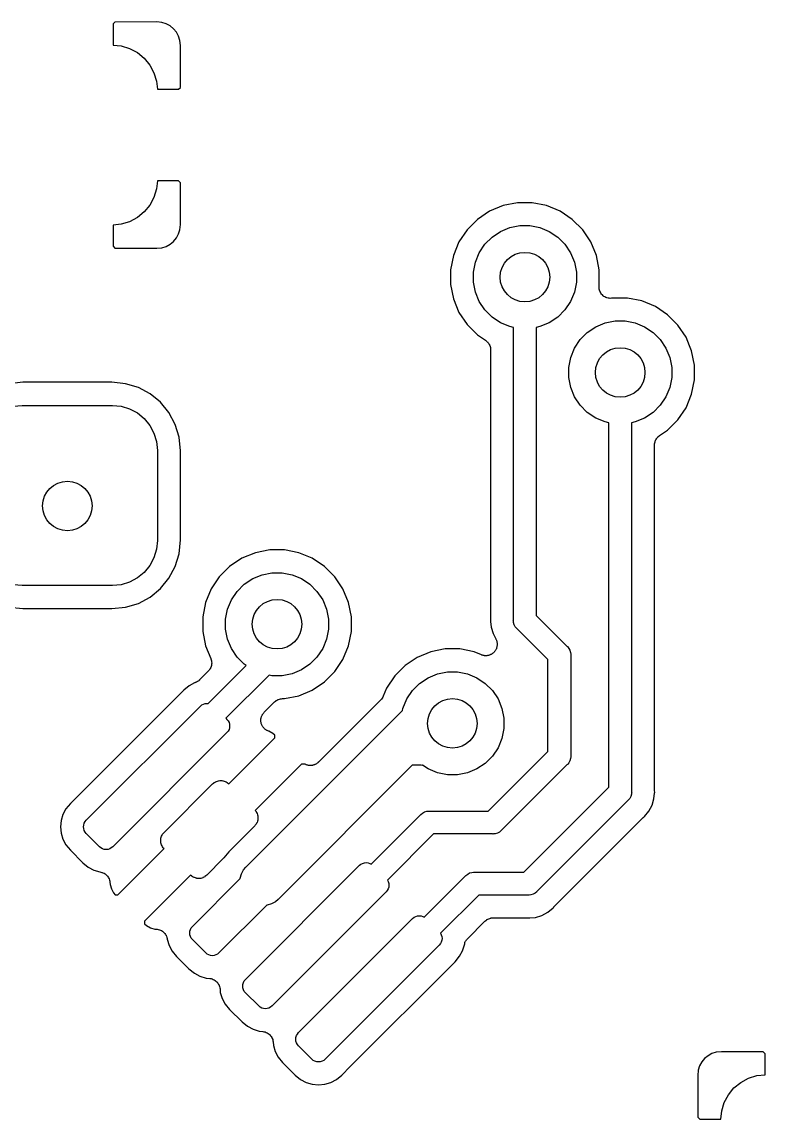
# Model space of a CAD drawing. Extents: x 176.5 to 204.5, y -115.6 to -87.6.
# Drawn here: x 182.2 to 187.15, y -102.25 to -94.95 of the extents above; entities that cross this region are included whole.
import ezdxf

# ---------------------------------------------------------------- set-up
doc = ezdxf.new("R2010")
doc.units = 0
doc.layers.add('BLACK', color=7, linetype='CONTINUOUS')

msp = doc.modelspace()

# ---------------------------------------------------------------- linework, layer by layer
at = {"layer": 'BLACK', "linetype": 'CONTINUOUS'}
for p, q in [((182.816, -94.9485), (182.804, -94.9611)), ((182.804, -94.9611), (182.804, -95.1015)), ((183.095, -94.9475), (182.816, -94.9485)), ((183.129, -94.9508), (183.095, -94.9475)), ((183.158, -94.9595), (183.129, -94.9508)), ((183.184, -94.9737), (183.158, -94.9595)), ((183.207, -94.9927), (183.184, -94.9737)), ((183.226, -95.0159), (183.207, -94.9927)), ((183.24, -95.0424), (183.226, -95.0159)), ((183.249, -95.0711), (183.24, -95.0424)), ((182.804, -95.1015), (182.858, -95.1068)), ((182.858, -95.1068), (182.914, -95.1238)), ((182.914, -95.1238), (182.966, -95.1516)), ((183.252, -95.1046), (183.249, -95.0711)), ((183.252, -95.3204), (183.252, -95.1046)), ((182.966, -95.1516), (183.011, -95.1889)), ((183.011, -95.1889), (183.048, -95.2343)), ((183.048, -95.2343), (183.076, -95.2862)), ((183.076, -95.2862), (183.093, -95.3425)), ((183.093, -95.3425), (183.099, -95.3962)), ((183.252, -95.3836), (183.252, -95.3204)), ((183.099, -95.3962), (183.239, -95.3962)), ((183.239, -95.3962), (183.252, -95.3836)), ((183.099, -96.0058), (183.093, -96.0595)), ((183.239, -96.0058), (183.099, -96.0058)), ((183.252, -96.0184), (183.239, -96.0058)), ((183.093, -96.0595), (183.076, -96.1158)), ((183.252, -96.2974), (183.252, -96.0184)), ((183.076, -96.1158), (183.048, -96.1677)), ((185.498, -96.1517), (185.403, -96.1707)), ((185.596, -96.1517), (185.498, -96.1517)), ((185.691, -96.1707), (185.596, -96.1517)), ((183.011, -96.2131), (182.966, -96.2504)), ((183.048, -96.1677), (183.011, -96.2131)), ((185.312, -96.2081), (185.231, -96.2623)), ((185.403, -96.1707), (185.312, -96.2081)), ((185.782, -96.2081), (185.691, -96.1707)), ((185.863, -96.2623), (185.782, -96.2081)), ((182.858, -96.2952), (182.804, -96.3005)), ((182.914, -96.2782), (182.858, -96.2952)), ((182.966, -96.2504), (182.914, -96.2782)), ((183.249, -96.3309), (183.252, -96.2974)), ((185.231, -96.2623), (185.162, -96.3313)), ((185.932, -96.3313), (185.863, -96.2623)), ((182.804, -96.3005), (182.804, -96.4409)), ((183.226, -96.3861), (183.24, -96.3596)), ((183.24, -96.3596), (183.249, -96.3309)), ((185.162, -96.3313), (185.108, -96.4124)), ((185.328, -96.3807), (185.385, -96.3431)), ((185.385, -96.3431), (185.447, -96.3173)), ((185.447, -96.3173), (185.513, -96.3041)), ((185.513, -96.3041), (185.581, -96.3041)), ((185.581, -96.3041), (185.647, -96.3173)), ((185.647, -96.3173), (185.709, -96.3431)), ((185.709, -96.3431), (185.766, -96.3807)), ((185.986, -96.4124), (185.932, -96.3313)), ((182.804, -96.4409), (182.816, -96.4535)), ((183.129, -96.4512), (183.158, -96.4425)), ((183.158, -96.4425), (183.184, -96.4283)), ((183.184, -96.4283), (183.207, -96.4093)), ((183.207, -96.4093), (183.226, -96.3861)), ((185.108, -96.4124), (185.071, -96.5025)), ((185.243, -96.4846), (185.281, -96.4284)), ((185.281, -96.4284), (185.328, -96.3807)), ((185.766, -96.3807), (185.813, -96.4284)), ((185.813, -96.4284), (185.851, -96.4846)), ((186.023, -96.5025), (185.986, -96.4124)), ((182.816, -96.4535), (183.095, -96.4545)), ((183.095, -96.4545), (183.129, -96.4512)), ((185.071, -96.5025), (185.052, -96.5982)), ((185.217, -96.547), (185.243, -96.4846)), ((185.851, -96.4846), (185.877, -96.547)), ((186.042, -96.5982), (186.023, -96.5025)), ((185.204, -96.6132), (185.217, -96.547)), ((185.877, -96.547), (185.89, -96.6132)), ((185.052, -96.5982), (185.052, -96.6958)), ((185.204, -96.6808), (185.204, -96.6132)), ((185.89, -96.6132), (185.89, -96.6808)), ((186.042, -96.6958), (186.042, -96.5982)), ((185.052, -96.6958), (185.071, -96.7915)), ((185.217, -96.747), (185.204, -96.6808)), ((185.89, -96.6808), (185.877, -96.747)), ((186.041, -96.7047), (186.042, -96.6974)), ((186.041, -96.7118), (186.041, -96.7047)), ((186.041, -96.712), (186.041, -96.7118)), ((186.041, -96.7122), (186.041, -96.712)), ((186.041, -96.7194), (186.041, -96.7122)), ((186.042, -96.7266), (186.041, -96.7194)), ((186.042, -96.6974), (186.042, -96.6958)), ((186.042, -96.7268), (186.042, -96.7266)), ((186.042, -96.727), (186.042, -96.7268)), ((186.044, -96.7339), (186.042, -96.727)), ((186.046, -96.7409), (186.044, -96.7339)), ((185.071, -96.7915), (185.108, -96.8816)), ((185.243, -96.8094), (185.217, -96.747)), ((185.281, -96.8656), (185.243, -96.8094)), ((185.851, -96.8094), (185.813, -96.8656)), ((185.877, -96.747), (185.851, -96.8094)), ((186.046, -96.7411), (186.046, -96.7409)), ((186.046, -96.7413), (186.046, -96.7411)), ((186.05, -96.7477), (186.046, -96.7413)), ((186.053, -96.7541), (186.05, -96.7477)), ((186.053, -96.7542), (186.053, -96.7541)), ((186.053, -96.7544), (186.053, -96.7542)), ((186.058, -96.76), (186.053, -96.7544)), ((186.062, -96.7657), (186.058, -96.76)), ((186.062, -96.7658), (186.062, -96.7657)), ((186.063, -96.7659), (186.062, -96.7658)), ((186.068, -96.7705), (186.063, -96.7659)), ((186.074, -96.7752), (186.068, -96.7705)), ((186.074, -96.7753), (186.074, -96.7752)), ((186.074, -96.7754), (186.074, -96.7753)), ((186.08, -96.7789), (186.074, -96.7754)), ((186.087, -96.7824), (186.08, -96.7789)), ((186.087, -96.7825), (186.087, -96.7824)), ((186.087, -96.7824), (186.087, -96.7824)), ((186.094, -96.7847), (186.087, -96.7825)), ((186.101, -96.7868), (186.094, -96.7847)), ((186.101, -96.7869), (186.101, -96.7868)), ((186.108, -96.7877), (186.101, -96.7869)), ((186.101, -96.7869), (186.101, -96.7869)), ((186.116, -96.7885), (186.108, -96.7877)), ((186.123, -96.7878), (186.116, -96.7885)), ((186.116, -96.7885), (186.116, -96.7885)), ((186.116, -96.7885), (186.116, -96.7885)), ((186.131, -96.7872), (186.123, -96.7878)), ((186.132, -96.787), (186.131, -96.7871)), ((186.131, -96.7871), (186.131, -96.7872)), ((186.131, -96.7872), (186.131, -96.7872)), ((186.131, -96.7872), (186.131, -96.7872)), ((186.133, -96.7867), (186.132, -96.787)), ((186.231, -96.7867), (186.133, -96.7867)), ((186.326, -96.8057), (186.231, -96.7867)), ((186.417, -96.8431), (186.326, -96.8057)), ((185.108, -96.8816), (185.162, -96.9627)), ((185.328, -96.9133), (185.281, -96.8656)), ((185.813, -96.8656), (185.766, -96.9133)), ((186.498, -96.8973), (186.417, -96.8431)), ((185.385, -96.9509), (185.328, -96.9133)), ((185.447, -96.9767), (185.385, -96.9509)), ((185.709, -96.9509), (185.647, -96.9767)), ((185.766, -96.9133), (185.709, -96.9509)), ((186.02, -96.9781), (186.082, -96.9523)), ((186.082, -96.9523), (186.148, -96.9391)), ((186.148, -96.9391), (186.216, -96.9391)), ((186.216, -96.9391), (186.282, -96.9523)), ((186.282, -96.9523), (186.344, -96.9781)), ((186.567, -96.9663), (186.498, -96.8973)), ((185.162, -96.9627), (185.231, -97.0317)), ((185.471, -96.9815), (185.447, -96.9767)), ((185.471, -98.9293), (185.471, -96.9815)), ((185.647, -96.9767), (185.623, -96.9815)), ((185.623, -96.9815), (185.623, -98.9014)), ((185.916, -97.0634), (185.963, -97.0157)), ((185.963, -97.0157), (186.02, -96.9781)), ((186.344, -96.9781), (186.401, -97.0157)), ((186.401, -97.0157), (186.448, -97.0634)), ((186.621, -97.0474), (186.567, -96.9663)), ((185.231, -97.0317), (185.285, -97.0673)), ((185.285, -97.0673), (185.285, -97.0675)), ((185.285, -97.0675), (185.285, -97.0675)), ((185.285, -97.0675), (185.285, -97.0675)), ((185.285, -97.0675), (185.285, -97.0679)), ((185.285, -97.0679), (185.291, -97.0725)), ((185.291, -97.0725), (185.296, -97.077)), ((185.296, -97.077), (185.297, -97.0773)), ((185.297, -97.0773), (185.297, -97.0775)), ((185.297, -97.0775), (185.301, -97.083)), ((185.301, -97.083), (185.306, -97.0885)), ((185.306, -97.0885), (185.306, -97.0888)), ((185.306, -97.0888), (185.306, -97.0891)), ((185.306, -97.0891), (185.309, -97.0954)), ((185.309, -97.0954), (185.313, -97.1016)), ((185.313, -97.1016), (185.313, -97.102)), ((185.313, -97.102), (185.313, -97.1023)), ((185.313, -97.1023), (185.315, -97.109)), ((185.878, -97.1196), (185.916, -97.0634)), ((186.448, -97.0634), (186.486, -97.1196)), ((186.644, -97.1042), (186.621, -97.0474)), ((185.315, -97.109), (185.317, -97.1159)), ((185.317, -97.1159), (185.317, -97.1162)), ((185.317, -97.1162), (185.317, -97.1166)), ((185.317, -97.1166), (185.318, -97.1236)), ((185.318, -97.1236), (185.318, -97.1307)), ((185.318, -97.1307), (185.318, -98.918)), ((185.852, -97.182), (185.878, -97.1196)), ((186.486, -97.1196), (186.512, -97.182)), ((186.658, -97.1375), (186.644, -97.1042)), ((186.677, -97.2332), (186.658, -97.1375)), ((185.839, -97.2482), (185.852, -97.182)), ((185.839, -97.3158), (185.839, -97.2482)), ((186.512, -97.182), (186.525, -97.2482)), ((186.525, -97.2482), (186.525, -97.3158)), ((186.677, -97.3308), (186.677, -97.2332)), ((185.852, -97.382), (185.839, -97.3158)), ((186.525, -97.3158), (186.512, -97.382)), ((182.203, -97.3475), (182.111, -97.3566)), ((182.795, -97.3475), (182.203, -97.3475)), ((182.887, -97.3566), (182.795, -97.3475)), ((182.972, -97.3824), (182.887, -97.3566)), ((183.051, -97.4242), (182.972, -97.3824)), ((185.878, -97.4444), (185.852, -97.382)), ((186.512, -97.382), (186.486, -97.4444)), ((186.658, -97.4265), (186.677, -97.3308)), ((183.119, -97.4806), (183.051, -97.4242)), ((185.916, -97.5006), (185.878, -97.4444)), ((186.486, -97.4444), (186.448, -97.5006)), ((186.621, -97.5166), (186.658, -97.4265)), ((182.14, -97.5068), (182.199, -97.501)), ((182.199, -97.501), (182.799, -97.501)), ((182.799, -97.501), (182.858, -97.5068)), ((182.858, -97.5068), (182.914, -97.5238)), ((182.914, -97.5238), (182.966, -97.5516)), ((183.176, -97.5493), (183.119, -97.4806)), ((185.963, -97.5483), (185.916, -97.5006)), ((186.448, -97.5006), (186.401, -97.5483)), ((186.567, -97.5977), (186.621, -97.5166)), ((182.966, -97.5516), (183.011, -97.5889)), ((183.011, -97.5889), (183.048, -97.6343)), ((183.218, -97.6276), (183.176, -97.5493)), ((186.02, -97.5859), (185.963, -97.5483)), ((186.082, -97.6117), (186.02, -97.5859)), ((186.106, -97.6165), (186.082, -97.6117)), ((186.282, -97.6117), (186.258, -97.6165)), ((186.344, -97.5859), (186.282, -97.6117)), ((186.401, -97.5483), (186.344, -97.5859)), ((186.498, -97.6667), (186.567, -97.5977)), ((183.048, -97.6343), (183.076, -97.6862)), ((183.076, -97.6862), (183.093, -97.7425)), ((183.243, -97.7126), (183.218, -97.6276)), ((186.106, -100.044), (186.106, -97.6165)), ((186.258, -97.6165), (186.258, -100.072)), ((186.444, -97.7023), (186.498, -97.6667)), ((183.093, -97.7425), (183.099, -97.801)), ((183.253, -97.8047), (183.243, -97.7126)), ((186.411, -97.7575), (186.412, -97.7506)), ((186.411, -97.7646), (186.411, -97.7575)), ((186.412, -97.7498), (186.414, -97.7431)), ((186.412, -97.7502), (186.412, -97.7498)), ((186.412, -97.7506), (186.412, -97.7502)), ((186.414, -97.7431), (186.416, -97.7363)), ((186.416, -97.7363), (186.417, -97.736)), ((186.417, -97.7357), (186.42, -97.7295)), ((186.417, -97.736), (186.417, -97.7357)), ((186.42, -97.7295), (186.424, -97.7232)), ((186.424, -97.7226), (186.428, -97.7172)), ((186.424, -97.723), (186.424, -97.7226)), ((186.424, -97.7232), (186.424, -97.723)), ((186.428, -97.7172), (186.433, -97.7117)), ((186.433, -97.7112), (186.439, -97.7068)), ((186.433, -97.7115), (186.433, -97.7112)), ((186.433, -97.7117), (186.433, -97.7115)), ((186.439, -97.7068), (186.444, -97.7023)), ((183.099, -97.801), (183.099, -98.401)), ((183.253, -98.3973), (183.253, -97.8047)), ((186.411, -97.7653), (186.411, -97.7646)), ((186.411, -97.7654), (186.411, -97.7653)), ((186.411, -97.7653), (186.411, -97.7653)), ((186.411, -97.7657), (186.411, -97.7654)), ((186.411, -100.061), (186.411, -97.7657)), ((183.099, -98.401), (183.093, -98.4595)), ((183.243, -98.4894), (183.253, -98.3973)), ((183.093, -98.4595), (183.076, -98.5158)), ((183.218, -98.5744), (183.243, -98.4894)), ((183.752, -98.4821), (183.661, -98.5195)), ((183.847, -98.4631), (183.752, -98.4821)), ((183.945, -98.4631), (183.847, -98.4631)), ((184.04, -98.4821), (183.945, -98.4631)), ((184.131, -98.5195), (184.04, -98.4821)), ((183.076, -98.5158), (183.048, -98.5677)), ((183.661, -98.5195), (183.58, -98.5737)), ((184.212, -98.5737), (184.131, -98.5195)), ((183.011, -98.6131), (182.966, -98.6504)), ((183.048, -98.5677), (183.011, -98.6131)), ((183.176, -98.6527), (183.218, -98.5744)), ((183.58, -98.5737), (183.511, -98.6427)), ((183.734, -98.6545), (183.796, -98.6287)), ((183.796, -98.6287), (183.862, -98.6155)), ((183.862, -98.6155), (183.93, -98.6155)), ((183.93, -98.6155), (183.996, -98.6287)), ((183.996, -98.6287), (184.058, -98.6545)), ((184.281, -98.6427), (184.212, -98.5737)), ((182.199, -98.701), (182.14, -98.6952)), ((182.799, -98.701), (182.199, -98.701)), ((182.858, -98.6952), (182.799, -98.701)), ((182.914, -98.6782), (182.858, -98.6952)), ((182.966, -98.6504), (182.914, -98.6782)), ((183.119, -98.7214), (183.176, -98.6527)), ((183.511, -98.6427), (183.457, -98.7238)), ((183.63, -98.7398), (183.677, -98.6921)), ((183.677, -98.6921), (183.734, -98.6545)), ((184.058, -98.6545), (184.115, -98.6921)), ((184.115, -98.6921), (184.162, -98.7398)), ((184.335, -98.7238), (184.281, -98.6427)), ((182.972, -98.8196), (183.051, -98.7778)), ((183.051, -98.7778), (183.119, -98.7214)), ((183.457, -98.7238), (183.42, -98.8139)), ((183.592, -98.796), (183.63, -98.7398)), ((184.162, -98.7398), (184.2, -98.796)), ((184.372, -98.8139), (184.335, -98.7238)), ((182.111, -98.8454), (182.203, -98.8545)), ((182.203, -98.8545), (182.795, -98.8545)), ((182.795, -98.8545), (182.887, -98.8454)), ((182.887, -98.8454), (182.972, -98.8196)), ((183.42, -98.8139), (183.401, -98.9096)), ((183.566, -98.8584), (183.592, -98.796)), ((184.2, -98.796), (184.226, -98.8584)), ((184.391, -98.9096), (184.372, -98.8139)), ((183.401, -98.9096), (183.401, -99.0072)), ((183.553, -98.9246), (183.566, -98.8584)), ((183.553, -98.9922), (183.553, -98.9246)), ((184.226, -98.8584), (184.239, -98.9246)), ((184.239, -98.9246), (184.239, -98.9922)), ((184.391, -99.0072), (184.391, -98.9096)), ((185.318, -98.9255), (185.317, -98.933)), ((185.318, -98.918), (185.318, -98.9191)), ((185.318, -98.9191), (185.318, -98.9223)), ((185.318, -98.9223), (185.318, -98.9255)), ((185.47, -98.933), (185.471, -98.9293)), ((185.623, -98.9014), (185.827, -99.1051)), ((183.566, -99.0584), (183.553, -98.9922)), ((184.239, -98.9922), (184.226, -99.0584)), ((185.317, -98.933), (185.318, -98.9405)), ((185.318, -98.9405), (185.318, -98.9406)), ((185.318, -98.9406), (185.322, -98.9778)), ((185.322, -98.9778), (185.335, -99.0209)), ((185.471, -98.9367), (185.47, -98.933)), ((185.472, -98.9479), (185.471, -98.9367)), ((185.471, -98.9367), (185.471, -98.9367)), ((185.476, -98.9623), (185.472, -98.9479)), ((185.483, -98.9755), (185.476, -98.9623)), ((185.493, -98.9871), (185.483, -98.9755)), ((185.496, -98.9895), (185.493, -98.9871)), ((185.699, -99.1932), (185.496, -98.9895)), ((183.401, -99.0072), (183.42, -99.1029)), ((183.592, -99.1208), (183.566, -99.0584)), ((184.226, -99.0584), (184.2, -99.1208)), ((184.372, -99.1029), (184.391, -99.0072)), ((185.335, -99.0209), (185.354, -99.0563)), ((185.354, -99.0563), (185.354, -99.0572)), ((185.354, -99.0572), (185.356, -99.0606)), ((185.356, -99.0606), (185.357, -99.0638)), ((185.357, -99.0638), (185.358, -99.0675)), ((185.358, -99.0675), (185.36, -99.071)), ((185.36, -99.071), (185.36, -99.0746)), ((185.36, -99.0746), (185.361, -99.0781)), ((183.42, -99.1029), (183.455, -99.1876)), ((183.63, -99.177), (183.592, -99.1208)), ((184.2, -99.1208), (184.162, -99.177)), ((184.335, -99.193), (184.372, -99.1029)), ((184.92, -99.1425), (184.83, -99.1799)), ((185.016, -99.1235), (184.92, -99.1425)), ((185.113, -99.1235), (185.016, -99.1235)), ((185.209, -99.1425), (185.113, -99.1235)), ((185.257, -99.1626), (185.209, -99.1425)), ((185.337, -99.1488), (185.334, -99.1515)), ((185.34, -99.1464), (185.337, -99.1488)), ((185.342, -99.1436), (185.34, -99.1464)), ((185.345, -99.1411), (185.342, -99.1436)), ((185.347, -99.1379), (185.345, -99.1411)), ((185.35, -99.1349), (185.347, -99.1379)), ((185.351, -99.1317), (185.35, -99.1349)), ((185.353, -99.1288), (185.351, -99.1317)), ((185.355, -99.1252), (185.353, -99.1288)), ((185.357, -99.1219), (185.355, -99.1252)), ((185.358, -99.1184), (185.357, -99.1219)), ((185.359, -99.1151), (185.358, -99.1184)), ((185.36, -99.1113), (185.359, -99.1151)), ((185.361, -99.1077), (185.36, -99.1113)), ((185.361, -99.0781), (185.362, -99.0819)), ((185.362, -99.1005), (185.361, -99.1041)), ((185.361, -99.1041), (185.361, -99.1077)), ((185.362, -99.0819), (185.362, -99.0857)), ((185.362, -99.0857), (185.362, -99.0893)), ((185.362, -99.0893), (185.363, -99.0929)), ((185.363, -99.0929), (185.362, -99.0967)), ((185.362, -99.0967), (185.362, -99.1005)), ((185.827, -99.1051), (185.83, -99.1075)), ((185.83, -99.1075), (185.839, -99.1191)), ((185.839, -99.1191), (185.846, -99.1323)), ((185.846, -99.1323), (185.851, -99.1467)), ((185.851, -99.1467), (185.852, -99.1579)), ((183.455, -99.1876), (183.455, -99.1879)), ((183.455, -99.1879), (183.455, -99.1879)), ((183.455, -99.1879), (183.455, -99.188)), ((183.455, -99.188), (183.455, -99.1886)), ((183.455, -99.1886), (183.457, -99.1954)), ((183.457, -99.1954), (183.459, -99.2022)), ((183.459, -99.2022), (183.459, -99.2025)), ((183.459, -99.2025), (183.459, -99.2028)), ((183.459, -99.2028), (183.46, -99.2099)), ((183.46, -99.2099), (183.461, -99.217)), ((183.461, -99.2177), (183.46, -99.2247)), ((183.461, -99.217), (183.461, -99.2173)), ((183.461, -99.2173), (183.461, -99.2177)), ((183.677, -99.2247), (183.63, -99.177)), ((184.162, -99.177), (184.115, -99.2247)), ((184.281, -99.2741), (184.335, -99.193)), ((184.83, -99.1799), (184.749, -99.2341)), ((185.261, -99.1637), (185.257, -99.1626)), ((185.264, -99.165), (185.261, -99.1637)), ((185.268, -99.1658), (185.264, -99.165)), ((185.272, -99.1669), (185.268, -99.1658)), ((185.275, -99.1673), (185.272, -99.1669)), ((185.279, -99.168), (185.275, -99.1673)), ((185.283, -99.168), (185.279, -99.168)), ((185.286, -99.1684), (185.283, -99.168)), ((185.29, -99.1681), (185.286, -99.1684)), ((185.294, -99.1681), (185.29, -99.1681)), ((185.297, -99.1673), (185.294, -99.1681)), ((185.301, -99.167), (185.297, -99.1673)), ((185.305, -99.1659), (185.301, -99.167)), ((185.308, -99.1653), (185.305, -99.1659)), ((185.312, -99.1638), (185.308, -99.1653)), ((185.315, -99.1627), (185.312, -99.1638)), ((185.319, -99.161), (185.315, -99.1627)), ((185.322, -99.1597), (185.319, -99.161)), ((185.325, -99.1575), (185.322, -99.1597)), ((185.329, -99.1557), (185.325, -99.1575)), ((185.331, -99.1535), (185.329, -99.1557)), ((185.334, -99.1515), (185.331, -99.1535)), ((185.699, -99.8069), (185.699, -99.1932)), ((185.852, -99.1579), (185.852, -99.1616)), ((185.852, -99.1616), (185.852, -99.1653)), ((185.852, -99.1653), (185.852, -99.8348)), ((183.438, -99.2706), (183.379, -99.3295)), ((183.438, -99.4863), (183.691, -99.2337)), ((183.443, -99.2651), (183.438, -99.2706)), ((183.447, -99.2597), (183.443, -99.2651)), ((183.448, -99.2594), (183.447, -99.2597)), ((183.451, -99.2528), (183.448, -99.2591)), ((183.448, -99.2591), (183.448, -99.2594)), ((183.455, -99.2466), (183.451, -99.2528)), ((183.457, -99.2392), (183.455, -99.246)), ((183.455, -99.246), (183.455, -99.2463)), ((183.455, -99.2463), (183.455, -99.2466)), ((183.459, -99.2324), (183.457, -99.2392)), ((183.46, -99.2247), (183.459, -99.2318)), ((183.459, -99.2318), (183.459, -99.2321)), ((183.459, -99.2321), (183.459, -99.2324)), ((183.691, -99.2337), (183.677, -99.2247)), ((183.996, -99.2881), (183.93, -99.3013)), ((184.058, -99.2623), (183.996, -99.2881)), ((184.115, -99.2247), (184.058, -99.2623)), ((184.212, -99.3431), (184.281, -99.2741)), ((184.749, -99.2341), (184.68, -99.3031)), ((184.902, -99.3149), (184.964, -99.2891)), ((184.964, -99.2891), (185.031, -99.2759)), ((185.031, -99.2759), (185.098, -99.2759)), ((185.098, -99.2759), (185.164, -99.2891)), ((185.164, -99.2891), (185.227, -99.3149)), ((183.347, -99.3488), (183.31, -99.3687)), ((183.348, -99.3485), (183.347, -99.3488)), ((183.351, -99.3473), (183.348, -99.3485)), ((183.354, -99.3464), (183.351, -99.3473)), ((183.358, -99.3445), (183.354, -99.3464)), ((183.361, -99.3429), (183.358, -99.3445)), ((183.364, -99.341), (183.361, -99.3429)), ((183.367, -99.3395), (183.364, -99.341)), ((183.37, -99.3369), (183.367, -99.3395)), ((183.374, -99.3346), (183.37, -99.3369)), ((183.376, -99.3323), (183.374, -99.3346)), ((183.379, -99.3302), (183.376, -99.3323)), ((183.379, -99.3295), (183.379, -99.3302)), ((183.843, -99.2974), (183.555, -99.5851)), ((183.862, -99.3013), (183.843, -99.2974)), ((183.93, -99.3013), (183.862, -99.3013)), ((184.131, -99.3973), (184.212, -99.3431)), ((184.68, -99.3031), (184.625, -99.3842)), ((184.798, -99.4002), (184.846, -99.3525)), ((184.846, -99.3525), (184.902, -99.3149)), ((185.227, -99.3149), (185.283, -99.3525)), ((185.283, -99.3525), (185.331, -99.4002)), ((183.274, -99.3979), (182.519, -100.153)), ((183.31, -99.3687), (183.274, -99.3979)), ((183.945, -99.4537), (184.04, -99.4347)), ((184.04, -99.4347), (184.131, -99.3973)), ((184.603, -99.4382), (184.6, -99.4443)), ((184.625, -99.3842), (184.603, -99.4373)), ((184.603, -99.4373), (184.603, -99.4374)), ((184.603, -99.4374), (184.603, -99.4374)), ((184.603, -99.4374), (184.603, -99.4374)), ((184.603, -99.4374), (184.603, -99.4382)), ((184.761, -99.4564), (184.798, -99.4002)), ((185.331, -99.4002), (185.368, -99.4564)), ((182.625, -100.264), (183.385, -99.5038)), ((183.385, -99.5038), (183.395, -99.496)), ((183.395, -99.496), (183.405, -99.4903)), ((183.405, -99.4903), (183.417, -99.4867)), ((183.417, -99.4867), (183.429, -99.4855)), ((183.429, -99.4855), (183.438, -99.4863)), ((183.81, -99.5451), (183.879, -99.476)), ((183.879, -99.476), (183.88, -99.4758)), ((183.88, -99.4753), (183.886, -99.4708)), ((183.88, -99.4758), (183.88, -99.4753)), ((183.88, -99.4758), (183.88, -99.4758)), ((183.88, -99.4758), (183.88, -99.4758)), ((183.886, -99.4708), (183.891, -99.4664)), ((183.891, -99.4664), (183.892, -99.4662)), ((183.892, -99.466), (183.898, -99.4627)), ((183.892, -99.4662), (183.892, -99.466)), ((183.898, -99.4627), (183.904, -99.4595)), ((183.904, -99.4595), (183.905, -99.4593)), ((183.905, -99.4592), (183.912, -99.4572)), ((183.905, -99.4593), (183.905, -99.4592)), ((183.912, -99.4572), (183.919, -99.4552)), ((183.919, -99.455), (183.926, -99.4544)), ((183.919, -99.4551), (183.919, -99.455)), ((183.919, -99.4552), (183.919, -99.4551)), ((183.926, -99.4544), (183.933, -99.4537)), ((183.933, -99.4537), (183.945, -99.4537)), ((184.587, -99.462), (184.172, -99.8774)), ((184.591, -99.4566), (184.587, -99.462)), ((184.596, -99.4513), (184.591, -99.4566)), ((184.6, -99.4443), (184.596, -99.4505)), ((184.596, -99.4505), (184.596, -99.4508)), ((184.596, -99.4508), (184.596, -99.4513)), ((184.735, -99.5188), (184.761, -99.4564)), ((185.368, -99.4564), (185.394, -99.5188)), ((183.555, -99.5851), (183.562, -99.5922)), ((183.688, -100.577), (184.732, -99.5325)), ((183.789, -99.5874), (183.79, -99.5839)), ((183.789, -99.5909), (183.789, -99.5874)), ((183.79, -99.5839), (183.791, -99.5801)), ((183.791, -99.5801), (183.792, -99.5763)), ((183.792, -99.5763), (183.793, -99.5731)), ((183.793, -99.5731), (183.794, -99.5697)), ((183.794, -99.5697), (183.796, -99.5662)), ((183.796, -99.5662), (183.797, -99.5626)), ((183.797, -99.5626), (183.799, -99.5597)), ((183.799, -99.5597), (183.801, -99.5566)), ((183.801, -99.5566), (183.803, -99.5535)), ((183.803, -99.5535), (183.806, -99.5503)), ((183.806, -99.5503), (183.808, -99.5478)), ((183.808, -99.5478), (183.81, -99.5451)), ((184.732, -99.5325), (184.735, -99.5188)), ((185.394, -99.5188), (185.407, -99.585)), ((185.407, -99.585), (185.407, -99.6526)), ((183.562, -99.5922), (183.57, -99.6017)), ((183.57, -99.6017), (183.576, -99.6125)), ((183.576, -99.6603), (183.57, -99.6711)), ((183.576, -99.6125), (183.579, -99.6242)), ((183.579, -99.6486), (183.576, -99.6603)), ((183.579, -99.6242), (183.58, -99.6364)), ((183.58, -99.6364), (183.579, -99.6486)), ((183.788, -99.5948), (183.789, -99.5909)), ((183.788, -99.5987), (183.788, -99.5948)), ((183.788, -99.6022), (183.788, -99.5987)), ((183.788, -99.6058), (183.788, -99.6022)), ((183.789, -99.6096), (183.788, -99.6058)), ((183.79, -99.6135), (183.789, -99.6096)), ((183.791, -99.6169), (183.79, -99.6135)), ((183.791, -99.6204), (183.791, -99.6169)), ((183.793, -99.624), (183.791, -99.6204)), ((183.794, -99.6277), (183.793, -99.624)), ((183.795, -99.6309), (183.794, -99.6277)), ((183.797, -99.6342), (183.795, -99.6309)), ((183.799, -99.6374), (183.797, -99.6342)), ((183.801, -99.6409), (183.799, -99.6374)), ((183.803, -99.6437), (183.801, -99.6409)), ((183.805, -99.6466), (183.803, -99.6437)), ((183.808, -99.6494), (183.805, -99.6466)), ((183.81, -99.6525), (183.808, -99.6494)), ((183.813, -99.6547), (183.81, -99.6525)), ((183.815, -99.6573), (183.813, -99.6547)), ((183.818, -99.6595), (183.815, -99.6573)), ((183.821, -99.662), (183.818, -99.6595)), ((185.407, -99.6526), (185.394, -99.7188)), ((183.562, -99.6806), (182.802, -100.441)), ((183.57, -99.6711), (183.562, -99.6806)), ((183.574, -100.022), (183.882, -99.7142)), ((183.825, -99.6637), (183.821, -99.662)), ((183.828, -99.6657), (183.825, -99.6637)), ((183.831, -99.6672), (183.828, -99.6657)), ((183.835, -99.6691), (183.831, -99.6672)), ((183.838, -99.6701), (183.835, -99.6691)), ((183.841, -99.6716), (183.838, -99.6701)), ((183.842, -99.6717), (183.841, -99.6716)), ((183.868, -99.6858), (183.842, -99.6717)), ((183.882, -99.6972), (183.868, -99.6858)), ((183.882, -99.7142), (183.882, -99.6972)), ((185.394, -99.7188), (185.368, -99.7812)), ((185.368, -99.7812), (185.331, -99.8374)), ((184.171, -99.8781), (184.167, -99.8812)), ((184.172, -99.8774), (184.171, -99.8781)), ((185.331, -99.8374), (185.283, -99.8851)), ((185.303, -100.203), (185.699, -99.8069)), ((185.841, -99.877), (185.839, -99.8811)), ((185.846, -99.8678), (185.841, -99.877)), ((185.851, -99.8534), (185.846, -99.8678)), ((185.852, -99.8422), (185.851, -99.8534)), ((185.852, -99.8348), (185.852, -99.8385)), ((185.852, -99.8385), (185.852, -99.8422)), ((185.852, -99.8422), (185.852, -99.8422)), ((184.059, -99.891), (183.751, -100.199)), ((184.797, -99.8982), (183.903, -100.792)), ((184.083, -99.891), (184.059, -99.891)), ((184.084, -99.8913), (184.083, -99.891)), ((184.088, -99.8937), (184.084, -99.8913)), ((184.09, -99.8944), (184.088, -99.8937)), ((184.093, -99.8954), (184.09, -99.8944)), ((184.097, -99.8966), (184.093, -99.8954)), ((184.102, -99.8981), (184.097, -99.8966)), ((184.105, -99.8984), (184.102, -99.8981)), ((184.107, -99.899), (184.105, -99.8984)), ((184.112, -99.8992), (184.107, -99.899)), ((184.117, -99.8997), (184.112, -99.8992)), ((184.119, -99.8995), (184.117, -99.8997)), ((184.122, -99.8996), (184.119, -99.8995)), ((184.127, -99.8988), (184.122, -99.8996)), ((184.132, -99.8984), (184.127, -99.8988)), ((184.134, -99.8977), (184.132, -99.8984)), ((184.137, -99.8973), (184.134, -99.8977)), ((184.141, -99.8956), (184.137, -99.8973)), ((184.146, -99.8943), (184.141, -99.8956)), ((184.148, -99.8931), (184.146, -99.8943)), ((184.151, -99.8923), (184.148, -99.8931)), ((184.155, -99.8897), (184.151, -99.8923)), ((184.159, -99.8874), (184.155, -99.8897)), ((184.161, -99.8859), (184.159, -99.8874)), ((184.163, -99.8846), (184.161, -99.8859)), ((184.167, -99.8812), (184.163, -99.8846)), ((184.857, -99.8982), (184.797, -99.8982)), ((184.861, -99.8986), (184.857, -99.8982)), ((184.865, -99.8982), (184.861, -99.8986)), ((184.902, -99.9227), (184.865, -99.8982)), ((184.865, -99.8982), (184.865, -99.8982)), ((184.865, -99.8982), (184.865, -99.8982)), ((184.964, -99.9485), (184.902, -99.9227)), ((185.031, -99.9617), (184.964, -99.9485)), ((185.164, -99.9485), (185.098, -99.9617)), ((185.227, -99.9227), (185.164, -99.9485)), ((185.283, -99.8851), (185.227, -99.9227)), ((185.827, -99.895), (185.391, -100.33)), ((185.83, -99.8927), (185.827, -99.895)), ((185.832, -99.8895), (185.83, -99.8927)), ((185.839, -99.8811), (185.832, -99.8895)), ((183.143, -100.345), (183.466, -100.022)), ((183.466, -100.022), (183.467, -100.022)), ((183.467, -100.021), (183.473, -100.017)), ((183.467, -100.022), (183.467, -100.021)), ((183.467, -100.022), (183.467, -100.022)), ((183.467, -100.022), (183.467, -100.022)), ((183.473, -100.017), (183.478, -100.012)), ((183.478, -100.012), (183.479, -100.012)), ((183.479, -100.012), (183.485, -100.009)), ((183.479, -100.012), (183.479, -100.012)), ((183.485, -100.009), (183.492, -100.005)), ((183.492, -100.005), (183.499, -100.003)), ((183.492, -100.005), (183.492, -100.005)), ((183.492, -100.005), (183.492, -100.005)), ((183.499, -100.003), (183.506, -100.001)), ((183.506, -100.001), (183.514, -100)), ((183.506, -100.001), (183.506, -100.001)), ((183.506, -100.001), (183.506, -100.001)), ((183.514, -100), (183.521, -99.9996)), ((183.521, -99.9996), (183.521, -99.9996)), ((183.521, -99.9996), (183.521, -99.9996)), ((183.521, -99.9996), (183.528, -100)), ((183.528, -100), (183.535, -100.001)), ((183.535, -100.001), (183.536, -100.001)), ((183.536, -100.001), (183.536, -100.001)), ((183.536, -100.001), (183.543, -100.003)), ((183.543, -100.003), (183.55, -100.005)), ((183.55, -100.005), (183.55, -100.006)), ((183.55, -100.006), (183.55, -100.006)), ((183.55, -100.006), (183.556, -100.009)), ((183.556, -100.009), (183.563, -100.012)), ((183.563, -100.012), (183.563, -100.013)), ((183.563, -100.013), (183.563, -100.013)), ((183.563, -100.013), (183.569, -100.017)), ((183.569, -100.017), (183.574, -100.022)), ((185.098, -99.9617), (185.031, -99.9617)), ((185.541, -100.609), (186.106, -100.044)), ((186.257, -100.091), (186.253, -100.105)), ((186.258, -100.08), (186.257, -100.091)), ((186.258, -100.072), (186.259, -100.076)), ((186.259, -100.076), (186.258, -100.08)), ((186.258, -100.08), (186.258, -100.08)), ((186.407, -100.121), (186.411, -100.083)), ((186.411, -100.064), (186.411, -100.061)), ((186.411, -100.067), (186.411, -100.064)), ((186.411, -100.069), (186.411, -100.067)), ((186.412, -100.076), (186.411, -100.069)), ((186.411, -100.083), (186.412, -100.076)), ((186.411, -100.083), (186.411, -100.083)), ((182.519, -100.153), (182.49, -100.188)), ((186.233, -100.133), (185.629, -100.737)), ((186.236, -100.13), (186.233, -100.133)), ((186.246, -100.119), (186.236, -100.13)), ((186.253, -100.105), (186.246, -100.119)), ((186.373, -100.204), (186.394, -100.164)), ((186.394, -100.164), (186.407, -100.121)), ((182.47, -100.226), (182.458, -100.266)), ((182.49, -100.188), (182.47, -100.226)), ((183.751, -100.199), (183.752, -100.201)), ((183.752, -100.201), (183.756, -100.206)), ((183.756, -100.206), (183.757, -100.207)), ((183.757, -100.207), (183.757, -100.207)), ((183.757, -100.207), (183.76, -100.213)), ((183.76, -100.213), (183.763, -100.22)), ((183.763, -100.22), (183.764, -100.22)), ((183.764, -100.22), (183.764, -100.22)), ((183.764, -100.22), (183.766, -100.227)), ((183.766, -100.227), (183.768, -100.234)), ((183.768, -100.234), (183.768, -100.234)), ((183.768, -100.234), (183.768, -100.234)), ((183.768, -100.234), (183.768, -100.241)), ((183.768, -100.241), (183.769, -100.249)), ((184.523, -100.556), (184.851, -100.228)), ((184.851, -100.228), (184.854, -100.225)), ((184.854, -100.225), (184.865, -100.216)), ((184.865, -100.216), (184.879, -100.208)), ((184.879, -100.208), (184.893, -100.204)), ((184.893, -100.204), (184.904, -100.203)), ((184.904, -100.203), (184.904, -100.203)), ((184.904, -100.203), (184.908, -100.203)), ((184.908, -100.203), (184.912, -100.203)), ((184.912, -100.203), (185.303, -100.203)), ((186.334, -100.247), (186.336, -100.245)), ((186.336, -100.245), (186.339, -100.243)), ((186.339, -100.243), (186.344, -100.238)), ((186.344, -100.238), (186.373, -100.204)), ((182.458, -100.266), (182.454, -100.308)), ((182.454, -100.308), (182.458, -100.35)), ((182.607, -100.308), (182.608, -100.296)), ((182.608, -100.32), (182.607, -100.308)), ((182.608, -100.296), (182.612, -100.284)), ((182.612, -100.284), (182.617, -100.273)), ((182.617, -100.273), (182.625, -100.264)), ((183.747, -100.302), (183.575, -100.474)), ((183.751, -100.297), (183.747, -100.302)), ((183.756, -100.291), (183.751, -100.297)), ((183.76, -100.284), (183.756, -100.291)), ((183.756, -100.291), (183.756, -100.291)), ((183.756, -100.291), (183.756, -100.291)), ((183.763, -100.278), (183.76, -100.284)), ((183.765, -100.271), (183.763, -100.278)), ((183.763, -100.278), (183.763, -100.278)), ((183.763, -100.278), (183.763, -100.278)), ((183.767, -100.264), (183.765, -100.271)), ((183.768, -100.263), (183.767, -100.264)), ((183.767, -100.264), (183.767, -100.264)), ((183.769, -100.249), (183.768, -100.256)), ((183.768, -100.256), (183.768, -100.263)), ((183.769, -100.249), (183.769, -100.249)), ((183.769, -100.249), (183.769, -100.249)), ((185.745, -100.837), (186.333, -100.248)), ((186.333, -100.248), (186.334, -100.247)), ((182.458, -100.35), (182.47, -100.391)), ((182.47, -100.391), (182.49, -100.428)), ((182.612, -100.332), (182.608, -100.32)), ((182.617, -100.343), (182.612, -100.332)), ((182.625, -100.352), (182.617, -100.343)), ((182.713, -100.441), (182.625, -100.352)), ((183.121, -100.398), (183.122, -100.391)), ((183.122, -100.383), (183.125, -100.377)), ((183.122, -100.384), (183.122, -100.383)), ((183.122, -100.391), (183.122, -100.384)), ((183.122, -100.384), (183.122, -100.384)), ((183.125, -100.377), (183.127, -100.37)), ((183.127, -100.369), (183.13, -100.363)), ((183.127, -100.37), (183.127, -100.369)), ((183.127, -100.37), (183.127, -100.37)), ((183.13, -100.363), (183.134, -100.357)), ((183.134, -100.356), (183.139, -100.351)), ((183.134, -100.357), (183.134, -100.356)), ((183.134, -100.356), (183.134, -100.356)), ((183.139, -100.351), (183.143, -100.345)), ((184.939, -100.355), (184.631, -100.664)), ((185.331, -100.355), (184.939, -100.355)), ((185.335, -100.356), (185.331, -100.355)), ((185.339, -100.355), (185.335, -100.356)), ((185.35, -100.354), (185.339, -100.355)), ((185.339, -100.355), (185.339, -100.355)), ((185.364, -100.35), (185.35, -100.354)), ((185.377, -100.343), (185.364, -100.35)), ((185.389, -100.333), (185.377, -100.343)), ((185.391, -100.33), (185.389, -100.333)), ((182.49, -100.428), (182.519, -100.464)), ((182.519, -100.464), (182.602, -100.547)), ((182.723, -100.448), (182.713, -100.441)), ((182.734, -100.454), (182.723, -100.448)), ((182.745, -100.458), (182.734, -100.454)), ((182.758, -100.459), (182.745, -100.458)), ((182.77, -100.458), (182.758, -100.459)), ((182.782, -100.454), (182.77, -100.458)), ((182.792, -100.448), (182.782, -100.454)), ((182.802, -100.441), (182.792, -100.448)), ((182.836, -100.761), (183.143, -100.453)), ((183.121, -100.399), (183.121, -100.398)), ((183.122, -100.406), (183.121, -100.399)), ((183.121, -100.399), (183.121, -100.399)), ((183.122, -100.413), (183.122, -100.406)), ((183.122, -100.414), (183.122, -100.413)), ((183.122, -100.413), (183.122, -100.413)), ((183.124, -100.421), (183.122, -100.414)), ((183.126, -100.427), (183.124, -100.421)), ((183.126, -100.428), (183.126, -100.427)), ((183.13, -100.434), (183.126, -100.428)), ((183.126, -100.428), (183.126, -100.428)), ((183.133, -100.441), (183.13, -100.434)), ((183.138, -100.447), (183.133, -100.441)), ((183.133, -100.441), (183.133, -100.441)), ((183.133, -100.441), (183.133, -100.441)), ((183.142, -100.452), (183.138, -100.447)), ((183.143, -100.453), (183.142, -100.452)), ((183.143, -100.453), (183.143, -100.453)), ((183.143, -100.453), (183.143, -100.453)), ((183.143, -100.453), (183.143, -100.453)), ((183.535, -100.522), (183.428, -100.63)), ((183.537, -100.52), (183.535, -100.522)), ((183.54, -100.517), (183.537, -100.52)), ((183.542, -100.514), (183.54, -100.517)), ((183.575, -100.474), (183.542, -100.514)), ((182.602, -100.547), (182.638, -100.576)), ((182.638, -100.576), (182.675, -100.596)), ((182.675, -100.596), (182.716, -100.608)), ((182.716, -100.608), (182.722, -100.609)), ((182.722, -100.609), (182.729, -100.611)), ((183.659, -100.621), (183.673, -100.594)), ((183.673, -100.594), (183.688, -100.577)), ((183.686, -101.325), (184.446, -100.564)), ((184.446, -100.564), (184.455, -100.557)), ((184.455, -100.557), (184.466, -100.551)), ((184.466, -100.551), (184.478, -100.547)), ((184.478, -100.547), (184.49, -100.546)), ((184.49, -100.546), (184.502, -100.547)), ((184.502, -100.547), (184.514, -100.551)), ((184.514, -100.551), (184.523, -100.556)), ((185.194, -100.611), (185.205, -100.609)), ((185.205, -100.609), (185.209, -100.609)), ((185.209, -100.609), (185.212, -100.609)), ((185.212, -100.609), (185.541, -100.609)), ((182.729, -100.611), (182.73, -100.611)), ((182.73, -100.611), (182.73, -100.611)), ((182.73, -100.611), (182.736, -100.614)), ((182.736, -100.614), (182.743, -100.617)), ((182.743, -100.617), (182.743, -100.617)), ((182.743, -100.617), (182.744, -100.617)), ((182.744, -100.617), (182.75, -100.621)), ((182.75, -100.621), (182.755, -100.625)), ((182.755, -100.625), (182.756, -100.625)), ((182.756, -100.625), (182.756, -100.625)), ((182.756, -100.625), (182.761, -100.631)), ((182.761, -100.631), (182.766, -100.636)), ((182.766, -100.636), (182.766, -100.636)), ((182.766, -100.636), (182.766, -100.636)), ((182.766, -100.636), (182.77, -100.642)), ((182.77, -100.642), (182.774, -100.648)), ((182.774, -100.648), (182.774, -100.648)), ((182.774, -100.648), (182.774, -100.648)), ((182.774, -100.648), (182.777, -100.655)), ((182.777, -100.655), (182.78, -100.662)), ((182.78, -100.662), (182.78, -100.662)), ((182.78, -100.662), (182.78, -100.662)), ((182.78, -100.662), (182.781, -100.669)), ((182.781, -100.669), (182.783, -100.676)), ((182.783, -100.676), (182.784, -100.692)), ((183.32, -100.63), (183.012, -100.937)), ((183.326, -100.634), (183.32, -100.63)), ((183.32, -100.63), (183.32, -100.63)), ((183.331, -100.639), (183.326, -100.634)), ((183.338, -100.643), (183.331, -100.639)), ((183.331, -100.639), (183.331, -100.639)), ((183.331, -100.639), (183.331, -100.639)), ((183.332, -100.971), (183.65, -100.653)), ((183.344, -100.646), (183.338, -100.643)), ((183.345, -100.646), (183.344, -100.646)), ((183.344, -100.646), (183.344, -100.646)), ((183.352, -100.648), (183.345, -100.646)), ((183.358, -100.65), (183.352, -100.648)), ((183.359, -100.65), (183.358, -100.65)), ((183.359, -100.651), (183.359, -100.65)), ((183.366, -100.651), (183.359, -100.651)), ((183.373, -100.652), (183.366, -100.651)), ((183.374, -100.652), (183.373, -100.652)), ((183.373, -100.652), (183.373, -100.652)), ((183.381, -100.651), (183.374, -100.652)), ((183.388, -100.651), (183.381, -100.651)), ((183.395, -100.649), (183.388, -100.651)), ((183.388, -100.651), (183.388, -100.651)), ((183.388, -100.651), (183.388, -100.651)), ((183.402, -100.647), (183.395, -100.649)), ((183.403, -100.646), (183.402, -100.646)), ((183.402, -100.646), (183.402, -100.647)), ((183.409, -100.643), (183.403, -100.646)), ((183.415, -100.64), (183.409, -100.643)), ((183.416, -100.64), (183.415, -100.64)), ((183.421, -100.635), (183.416, -100.639)), ((183.416, -100.639), (183.416, -100.64)), ((183.427, -100.63), (183.421, -100.635)), ((183.428, -100.63), (183.427, -100.63)), ((183.427, -100.63), (183.427, -100.63)), ((183.427, -100.63), (183.427, -100.63)), ((183.427, -100.63), (183.427, -100.63)), ((183.65, -100.649), (183.659, -100.621)), ((183.65, -100.653), (183.65, -100.649)), ((184.631, -100.664), (184.636, -100.673)), ((184.636, -100.673), (184.64, -100.685)), ((184.877, -100.909), (185.152, -100.634)), ((185.152, -100.634), (185.154, -100.631)), ((185.154, -100.631), (185.166, -100.622)), ((185.166, -100.622), (185.179, -100.615)), ((185.179, -100.615), (185.194, -100.611)), ((182.784, -100.692), (182.793, -100.72)), ((182.793, -100.72), (182.807, -100.747)), ((182.807, -100.747), (182.818, -100.761)), ((184.623, -100.741), (183.863, -101.501)), ((184.63, -100.732), (184.623, -100.741)), ((184.636, -100.721), (184.63, -100.732)), ((184.64, -100.709), (184.636, -100.721)), ((184.64, -100.685), (184.641, -100.697)), ((184.641, -100.697), (184.64, -100.709)), ((185.602, -100.756), (185.587, -100.761)), ((185.615, -100.749), (185.602, -100.756)), ((185.627, -100.74), (185.615, -100.749)), ((185.629, -100.737), (185.627, -100.74)), ((182.818, -100.761), (182.836, -100.761)), ((183.859, -100.821), (183.831, -100.83)), ((183.886, -100.807), (183.859, -100.821)), ((183.903, -100.792), (183.886, -100.807)), ((185.24, -100.762), (184.985, -101.017)), ((185.569, -100.762), (185.24, -100.762)), ((185.572, -100.762), (185.569, -100.762)), ((185.576, -100.762), (185.572, -100.762)), ((185.587, -100.761), (185.576, -100.762)), ((185.576, -100.762), (185.576, -100.762)), ((183.827, -100.83), (183.509, -101.148)), ((183.831, -100.83), (183.827, -100.83)), ((184.82, -100.904), (184.831, -100.901)), ((184.831, -100.901), (184.844, -100.9)), ((184.844, -100.9), (184.856, -100.901)), ((184.856, -100.901), (184.868, -100.904)), ((185.617, -100.911), (185.66, -100.898)), ((185.66, -100.898), (185.7, -100.877)), ((185.7, -100.877), (185.735, -100.848)), ((185.735, -100.848), (185.74, -100.842)), ((185.74, -100.841), (185.743, -100.839)), ((185.74, -100.842), (185.74, -100.841)), ((185.743, -100.839), (185.745, -100.837)), ((183.012, -100.937), (183.012, -100.954)), ((183.012, -100.954), (183.026, -100.966)), ((183.026, -100.966), (183.053, -100.98)), ((183.324, -100.981), (183.332, -100.971)), ((184.039, -101.678), (184.799, -100.918)), ((184.799, -100.918), (184.809, -100.91)), ((184.809, -100.91), (184.82, -100.904)), ((184.868, -100.904), (184.877, -100.909)), ((185.165, -101.053), (185.281, -100.937)), ((185.281, -100.937), (185.281, -100.936)), ((185.281, -100.936), (185.281, -100.936)), ((185.281, -100.936), (185.281, -100.936)), ((185.281, -100.936), (185.282, -100.936)), ((185.282, -100.936), (185.287, -100.931)), ((185.287, -100.931), (185.293, -100.927)), ((185.293, -100.926), (185.3, -100.923)), ((185.293, -100.927), (185.293, -100.926)), ((185.293, -100.927), (185.293, -100.927)), ((185.3, -100.923), (185.306, -100.92)), ((185.306, -100.92), (185.306, -100.92)), ((185.306, -100.92), (185.307, -100.92)), ((185.307, -100.92), (185.313, -100.918)), ((185.313, -100.918), (185.32, -100.916)), ((185.32, -100.916), (185.321, -100.915)), ((185.32, -100.916), (185.32, -100.916)), ((185.321, -100.915), (185.328, -100.915)), ((185.328, -100.915), (185.335, -100.914)), ((185.335, -100.914), (185.557, -100.914)), ((185.557, -100.914), (185.559, -100.914)), ((185.559, -100.914), (185.562, -100.915)), ((185.562, -100.915), (185.565, -100.915)), ((185.565, -100.915), (185.572, -100.915)), ((185.572, -100.915), (185.58, -100.915)), ((185.58, -100.915), (185.617, -100.911)), ((185.58, -100.915), (185.58, -100.915)), ((183.053, -100.98), (183.081, -100.989)), ((183.081, -100.989), (183.097, -100.99)), ((183.097, -100.99), (183.097, -100.99)), ((183.097, -100.99), (183.097, -100.99)), ((183.097, -100.99), (183.097, -100.99)), ((183.097, -100.99), (183.098, -100.99)), ((183.098, -100.99), (183.105, -100.992)), ((183.105, -100.992), (183.112, -100.993)), ((183.112, -100.993), (183.112, -100.993)), ((183.112, -100.993), (183.112, -100.993)), ((183.112, -100.993), (183.119, -100.996)), ((183.119, -100.996), (183.125, -100.999)), ((183.125, -100.999), (183.126, -100.999)), ((183.126, -100.999), (183.126, -100.999)), ((183.126, -100.999), (183.132, -101.003)), ((183.132, -101.003), (183.138, -101.007)), ((183.138, -101.007), (183.138, -101.007)), ((183.138, -101.007), (183.138, -101.008)), ((183.138, -101.008), (183.143, -101.013)), ((183.143, -101.013), (183.148, -101.018)), ((183.148, -101.018), (183.148, -101.018)), ((183.148, -101.018), (183.149, -101.018)), ((183.149, -101.018), (183.152, -101.024)), ((183.152, -101.024), (183.156, -101.03)), ((183.156, -101.03), (183.157, -101.03)), ((183.157, -101.03), (183.157, -101.031)), ((183.157, -101.031), (183.159, -101.037)), ((183.159, -101.037), (183.162, -101.044)), ((183.162, -101.044), (183.162, -101.044)), ((183.162, -101.044), (183.162, -101.045)), ((183.162, -101.045), (183.164, -101.051)), ((183.314, -101.015), (183.315, -101.003)), ((183.315, -101.027), (183.314, -101.015)), ((183.315, -101.003), (183.319, -100.991)), ((183.319, -101.039), (183.315, -101.027)), ((183.319, -100.991), (183.324, -100.981)), ((183.324, -101.05), (183.319, -101.039)), ((184.985, -101.017), (184.99, -101.027)), ((184.99, -101.027), (184.993, -101.038)), ((184.993, -101.038), (184.995, -101.051)), ((183.164, -101.051), (183.165, -101.056)), ((183.165, -101.056), (183.177, -101.098)), ((183.177, -101.098), (183.197, -101.135)), ((183.332, -101.059), (183.324, -101.05)), ((183.421, -101.148), (183.332, -101.059)), ((184.976, -101.095), (184.216, -101.855)), ((184.984, -101.085), (184.976, -101.095)), ((184.99, -101.075), (184.984, -101.085)), ((184.993, -101.063), (184.99, -101.075)), ((184.995, -101.051), (184.993, -101.063)), ((185.131, -101.133), (185.146, -101.086)), ((185.146, -101.083), (185.147, -101.08)), ((185.146, -101.086), (185.146, -101.083)), ((185.147, -101.08), (185.148, -101.077)), ((185.148, -101.077), (185.15, -101.074)), ((185.15, -101.074), (185.152, -101.07)), ((185.152, -101.07), (185.154, -101.067)), ((185.154, -101.067), (185.155, -101.064)), ((185.155, -101.064), (185.158, -101.061)), ((185.158, -101.061), (185.16, -101.058)), ((185.16, -101.058), (185.163, -101.055)), ((185.163, -101.055), (185.165, -101.053)), ((183.197, -101.135), (183.226, -101.171)), ((183.226, -101.171), (183.309, -101.254)), ((183.43, -101.156), (183.421, -101.148)), ((183.441, -101.161), (183.43, -101.156)), ((183.453, -101.165), (183.441, -101.161)), ((183.465, -101.166), (183.453, -101.165)), ((183.477, -101.165), (183.465, -101.166)), ((183.489, -101.161), (183.477, -101.165)), ((183.499, -101.156), (183.489, -101.161)), ((183.509, -101.148), (183.499, -101.156)), ((185.082, -101.206), (185.111, -101.17)), ((185.111, -101.17), (185.131, -101.133)), ((183.309, -101.254), (183.345, -101.283)), ((184.383, -101.905), (185.082, -101.206)), ((183.345, -101.283), (183.382, -101.303)), ((183.382, -101.303), (183.423, -101.315)), ((183.423, -101.315), (183.448, -101.318)), ((183.448, -101.318), (183.448, -101.318)), ((183.448, -101.318), (183.448, -101.318)), ((183.448, -101.318), (183.448, -101.318)), ((183.448, -101.318), (183.449, -101.318)), ((183.449, -101.318), (183.456, -101.319)), ((183.456, -101.319), (183.463, -101.321)), ((183.463, -101.321), (183.463, -101.321)), ((183.463, -101.321), (183.463, -101.321)), ((183.463, -101.321), (183.47, -101.324)), ((183.47, -101.324), (183.476, -101.326)), ((183.476, -101.326), (183.477, -101.327)), ((183.477, -101.327), (183.477, -101.327)), ((183.477, -101.327), (183.483, -101.331)), ((183.483, -101.331), (183.489, -101.335)), ((183.489, -101.335), (183.489, -101.335)), ((183.489, -101.335), (183.489, -101.335)), ((183.489, -101.335), (183.494, -101.34)), ((183.494, -101.34), (183.499, -101.345)), ((183.672, -101.345), (183.678, -101.334)), ((183.678, -101.334), (183.686, -101.325)), ((183.499, -101.345), (183.499, -101.345)), ((183.499, -101.345), (183.5, -101.346)), ((183.5, -101.346), (183.503, -101.352)), ((183.503, -101.352), (183.507, -101.358)), ((183.507, -101.358), (183.508, -101.358)), ((183.508, -101.358), (183.508, -101.358)), ((183.508, -101.358), (183.51, -101.365)), ((183.51, -101.365), (183.513, -101.371)), ((183.513, -101.371), (183.513, -101.372)), ((183.513, -101.372), (183.513, -101.372)), ((183.513, -101.372), (183.515, -101.379)), ((183.515, -101.379), (183.516, -101.386)), ((183.516, -101.386), (183.518, -101.411)), ((183.518, -101.411), (183.531, -101.451)), ((183.667, -101.369), (183.669, -101.357)), ((183.669, -101.381), (183.667, -101.369)), ((183.669, -101.357), (183.672, -101.345)), ((183.672, -101.393), (183.669, -101.381)), ((183.678, -101.404), (183.672, -101.393)), ((183.686, -101.413), (183.678, -101.404)), ((183.774, -101.501), (183.686, -101.413)), ((183.531, -101.451), (183.551, -101.489)), ((183.551, -101.489), (183.58, -101.524)), ((183.58, -101.524), (183.663, -101.607)), ((183.784, -101.509), (183.774, -101.501)), ((183.794, -101.515), (183.784, -101.509)), ((183.806, -101.518), (183.794, -101.515)), ((183.818, -101.52), (183.806, -101.518)), ((183.831, -101.518), (183.818, -101.52)), ((183.842, -101.515), (183.831, -101.518)), ((183.853, -101.509), (183.842, -101.515)), ((183.863, -101.501), (183.853, -101.509)), ((183.663, -101.607), (183.699, -101.636)), ((183.699, -101.636), (183.736, -101.656)), ((183.736, -101.656), (183.776, -101.669)), ((183.776, -101.669), (183.801, -101.671)), ((183.801, -101.671), (183.802, -101.671)), ((183.802, -101.671), (183.802, -101.671)), ((183.802, -101.671), (183.802, -101.671)), ((183.802, -101.671), (183.802, -101.671)), ((183.802, -101.671), (183.809, -101.673)), ((183.809, -101.673), (183.816, -101.674)), ((183.816, -101.674), (183.816, -101.674)), ((183.816, -101.674), (183.817, -101.674)), ((183.817, -101.674), (183.823, -101.677)), ((183.823, -101.677), (183.83, -101.68)), ((183.83, -101.68), (183.83, -101.68)), ((183.83, -101.68), (183.83, -101.68)), ((183.83, -101.68), (183.836, -101.684)), ((183.836, -101.684), (183.842, -101.688)), ((183.842, -101.688), (183.842, -101.688)), ((183.842, -101.688), (183.843, -101.689)), ((183.843, -101.689), (183.848, -101.694)), ((183.848, -101.694), (183.853, -101.699)), ((183.853, -101.699), (183.853, -101.699)), ((183.853, -101.699), (183.853, -101.699)), ((183.853, -101.699), (183.857, -101.705)), ((183.857, -101.705), (183.861, -101.711)), ((184.022, -101.71), (184.026, -101.698)), ((184.026, -101.698), (184.032, -101.688)), ((184.032, -101.688), (184.039, -101.678)), ((183.861, -101.711), (183.861, -101.711)), ((183.861, -101.711), (183.861, -101.712)), ((183.861, -101.712), (183.864, -101.718)), ((183.864, -101.718), (183.867, -101.725)), ((183.867, -101.725), (183.867, -101.725)), ((183.867, -101.725), (183.867, -101.725)), ((183.867, -101.725), (183.868, -101.732)), ((183.868, -101.732), (183.87, -101.739)), ((183.87, -101.739), (183.872, -101.764)), ((183.872, -101.764), (183.884, -101.805)), ((184.021, -101.722), (184.022, -101.71)), ((184.022, -101.735), (184.021, -101.722)), ((184.026, -101.746), (184.022, -101.735)), ((184.032, -101.757), (184.026, -101.746)), ((184.039, -101.767), (184.032, -101.757)), ((184.128, -101.855), (184.039, -101.767)), ((183.884, -101.805), (183.904, -101.842)), ((183.904, -101.842), (183.933, -101.878)), ((186.744, -101.851), (186.725, -101.874)), ((186.767, -101.832), (186.744, -101.851)), ((186.793, -101.818), (186.767, -101.832)), ((186.822, -101.809), (186.793, -101.818)), ((186.856, -101.806), (186.822, -101.809)), ((187.135, -101.806), (186.856, -101.806)), ((187.147, -101.819), (187.135, -101.806)), ((187.147, -101.959), (187.147, -101.819)), ((183.933, -101.878), (184.016, -101.961)), ((184.137, -101.863), (184.128, -101.855)), ((184.148, -101.868), (184.137, -101.863)), ((184.16, -101.872), (184.148, -101.868)), ((184.172, -101.873), (184.16, -101.872)), ((184.184, -101.872), (184.172, -101.873)), ((184.196, -101.868), (184.184, -101.872)), ((184.207, -101.863), (184.196, -101.868)), ((184.216, -101.855), (184.207, -101.863)), ((184.327, -101.961), (184.383, -101.905)), ((184.383, -101.905), (184.383, -101.905)), ((186.711, -101.9), (186.702, -101.929)), ((186.725, -101.874), (186.711, -101.9)), ((184.016, -101.961), (184.052, -101.99)), ((184.052, -101.99), (184.089, -102.01)), ((184.254, -102.01), (184.292, -101.99)), ((184.292, -101.99), (184.327, -101.961)), ((186.702, -101.929), (186.699, -101.963)), ((186.699, -101.963), (186.699, -102.242)), ((186.985, -102.01), (187.037, -101.982)), ((187.037, -101.982), (187.093, -101.965)), ((187.093, -101.965), (187.147, -101.959)), ((184.089, -102.01), (184.13, -102.022)), ((184.13, -102.022), (184.172, -102.026)), ((184.172, -102.026), (184.214, -102.022)), ((184.214, -102.022), (184.254, -102.01)), ((186.903, -102.092), (186.94, -102.047)), ((186.94, -102.047), (186.985, -102.01)), ((186.858, -102.2), (186.875, -102.144)), ((186.875, -102.144), (186.903, -102.092)), ((186.852, -102.254), (186.858, -102.2)), ((186.699, -102.242), (186.712, -102.254)), ((186.712, -102.254), (186.852, -102.254))]:
    msp.add_line(p, q, dxfattribs=at)
at = {"layer": 'BLACK'}
for centre in [(185.547, -96.647), (186.182, -97.282), (182.499, -98.171), (183.896, -98.9584), (185.064, -99.6188)]:
    msp.add_circle(centre, 0.1651, dxfattribs=at)

doc.saveas('drawing.dxf')
